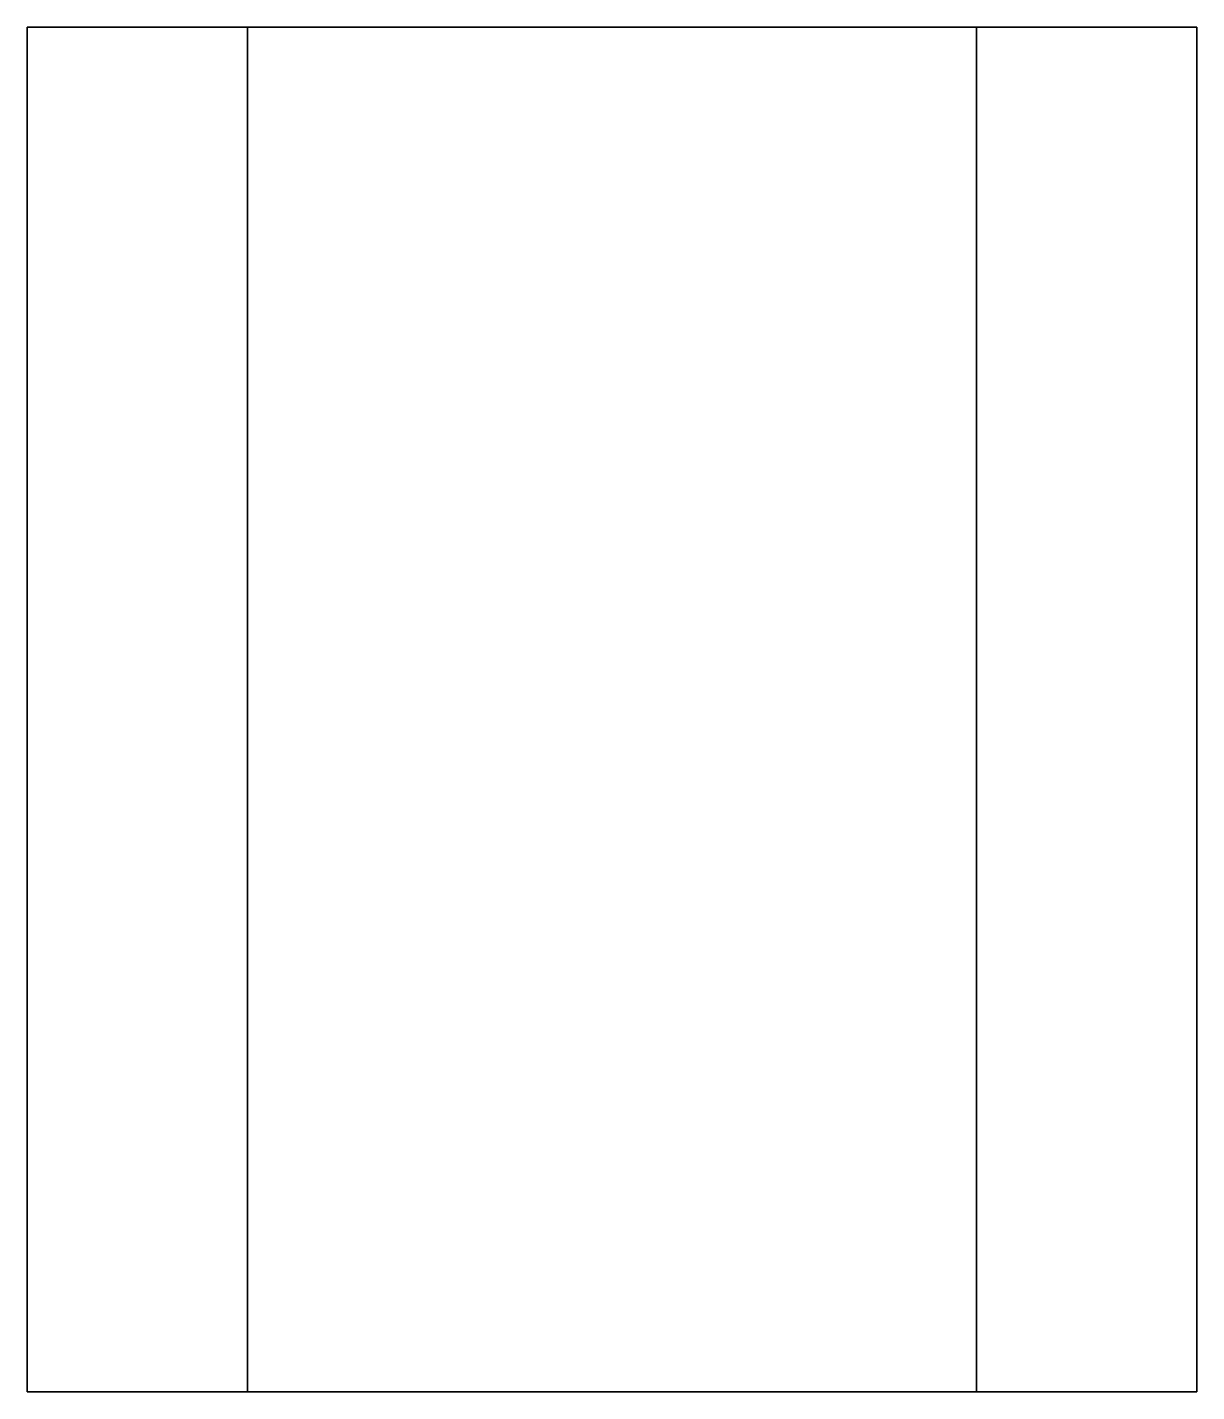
# Model space of a CAD drawing. Extents: x -0.69 to 0.69, y 0.72 to 2.33.
import ezdxf

# ---------------------------------------------------------------- set-up
doc = ezdxf.new("R2010")
doc.units = 0
doc.layers.add('INTERNALS', color=3, linetype='CONTINUOUS')

msp = doc.modelspace()

# ---------------------------------------------------------------- linework, layer by layer
at = {"layer": 'INTERNALS'}
for points in [[(-0.43, 0.72, 0.68), (-0.43, 2.33, 0.68), (-0.69, 2.33, 0.68), (-0.69, 0.72, 0.68)], [(-0.69, 0.72, 0.68), (-0.69, 2.33, 0.68), (-0.69, 2.33, 1.45), (-0.69, 0.72, 1.45)], [(-0.43, 2.33, 0.68), (-0.69, 2.33, 1.45), (-0.69, 2.33, 1.45), (-0.69, 2.33, 0.68)], [(0.43, 2.33, 0.68), (0.69, 2.33, 1.45), (-0.69, 2.33, 1.45), (-0.43, 2.33, 0.68)], [(0.43, 0.72, 0.3), (0.43, 2.33, 0.3), (-0.43, 2.33, 0.3), (-0.43, 0.72, 0.3)], [(-0.43, 0.72, 0.3), (-0.43, 2.33, 0.3), (-0.43, 2.33, 0.68), (-0.43, 0.72, 0.68)], [(0.43, 2.33, 0.3), (0.43, 2.33, 0.68), (-0.43, 2.33, 0.68), (-0.43, 2.33, 0.3)], [(0.69, 0.72, 0.68), (0.69, 2.33, 0.68), (0.43, 2.33, 0.68), (0.43, 0.72, 0.68)], [(0.43, 0.72, 0.68), (0.43, 2.33, 0.68), (0.43, 2.33, 0.3), (0.43, 0.72, 0.3)], [(0.69, 2.33, 0.68), (0.69, 2.33, 1.45), (0.69, 2.33, 1.45), (0.43, 2.33, 0.68)], [(0.69, 0.72, 1.45), (0.69, 2.33, 1.45), (0.69, 2.33, 0.68), (0.69, 0.72, 0.68)], [(-0.69, 0.72, 1.45), (0.69, 0.72, 1.45), (0.43, 0.72, 0.68), (-0.43, 0.72, 0.68)], [(-0.69, 0.72, 1.45), (-0.43, 0.72, 0.68), (-0.69, 0.72, 0.68), (-0.69, 0.72, 1.45)], [(-0.43, 0.72, 0.68), (0.43, 0.72, 0.68), (0.43, 0.72, 0.3), (-0.43, 0.72, 0.3)], [(0.69, 0.72, 1.45), (0.69, 0.72, 0.68), (0.43, 0.72, 0.68), (0.69, 0.72, 1.45)]]:
    msp.add_3dface(points, dxfattribs=at)

doc.saveas('drawing.dxf')
